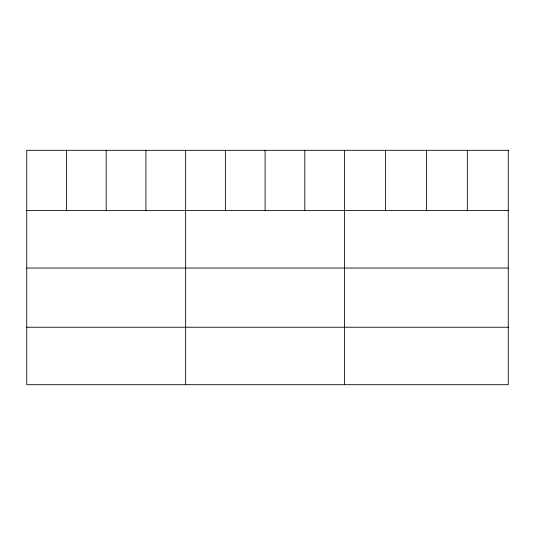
<?xml version="1.0" encoding="UTF-8"?>
<svg xmlns="http://www.w3.org/2000/svg" width="535" height="535" viewBox="0 0 535 535"><rect width="100%" height="100%" fill="white"/><g stroke="black" fill="none" stroke-linecap="round" stroke-linejoin="round"><path stroke-width="0.8" d="M26.75 210.583L508.25 210.583M26.75 268.042L508.25 268.042M26.75 327.233L508.25 327.233M467.322 150.308L467.322 210.583M426.395 150.308L426.395 210.583M385.467 150.308L385.467 210.583M344.54 150.308L344.54 384.692M304.816 150.308L304.816 210.583M265.092 150.308L265.092 210.583M225.369 150.308L225.369 210.583M185.645 150.308L185.645 384.692M145.921 150.308L145.921 210.583M106.198 150.308L106.198 210.583M66.474 150.308L66.474 210.583M508.25 150.308L26.75 150.308L26.75 384.692L508.25 384.692L508.25 150.308"/></g></svg>
